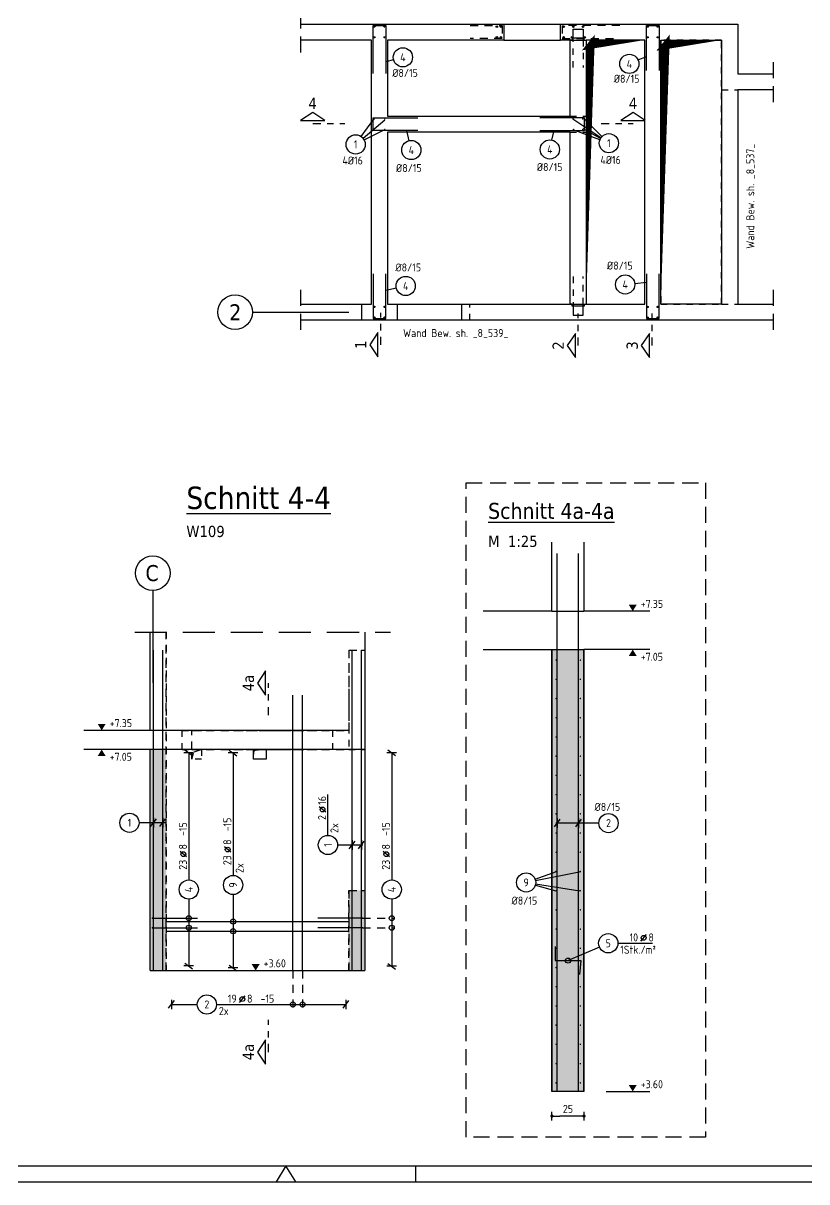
# Model space of a CAD drawing. Extents: x 0 to 52.5, y 0 to 36.3.
# Drawn here: x 16.92 to 29.15, y 0 to 18.09 of the extents above; entities that cross this region are included whole.
import ezdxf
from ezdxf.enums import TextEntityAlignment as Align

# ---------------------------------------------------------------- set-up
doc = ezdxf.new("R2010")
doc.units = 0
doc.header["$LTSCALE"] = 0.5
for name, pattern in [('AUSGEZOGEN', [1000.01, 1000, 0.01]), ('DASHDOTSMALL', [1.05, 0.5, -0.25, 0.05, -0.25]), ('DASHED', [0.75, 0.5, -0.25]), ('DASHEDX2', [1.5, 1, -0.5]), ('DOT', [0.175, 0.05, -0.125]), ('HIDDEN', [0.375, 0.25, -0.125]), ('HIDDEN2', [0.187, 0.125, -0.062]), ('PUNKT', [0.175, 0.05, -0.125]), ('STRICHLINIE', [0.75, 0.5, -0.25]), ('STRICHPUNKT2', [0.55, 0.25, -0.125, 0.05, -0.125]), ('VERDECKT', [0.375, 0.25, -0.125])]:
    doc.linetypes.add(name, pattern=pattern)
for name, color, linetype in [('1.OG', 7, 'Continuous'), ('ACHSEN', 7, 'Continuous'), ('AFU', 7, 'Continuous'), ('BETON', 7, 'Continuous'), ('DETAIL', 7, 'Continuous'), ('DRUEBER', 7, 'Continuous'), ('grau_dunkel', 7, 'Continuous'), ('grau_mittel', 7, 'Continuous'), ('HBT', 7, 'Continuous'), ('HILFE', 7, 'Continuous'), ('koten', 7, 'Continuous'), ('MASSE', 7, 'Continuous'), ('OBJEKT', 7, 'Continuous'), ('RAHMEN', 7, 'Continuous'), ('RND', 7, 'Continuous'), ('RND-1', 7, 'Continuous'), ('SCHATTEN', 15, 'Continuous'), ('SCHNITTE', 7, 'Continuous'), ('SFP_Achsen', 7, 'Continuous'), ('TEXT', 7, 'Continuous'), ('VERDECKT', 7, 'Continuous'), ('WBZ', 7, 'Continuous')]:
    doc.layers.add(name, color=color, linetype=linetype)
doc.styles.add('helv', font='tahoma.ttf')
doc.styles.add('txt', font='isocp.shx')
doc.linetypes.add('AFU_50K', pattern='A,0.15,["/",Standard,S=0.2,R=0,X=-0.01,Y=-0.1],0.07,["/",Standard,S=0.2,R=0,X=-0.01,Y=-0.1],0.15', length=0.37)
doc.linetypes.add('AFU_50L', pattern='A,0.75,["/",Standard,S=0.2,R=0,X=-0.01,Y=-0.1],0.07,["/",Standard,S=0.2,R=0,X=-0.01,Y=-0.1],0.75', length=1.57)
doc.dimstyles.new('DOT_I', dxfattribs={"dimscale": 0.5, "dimtxt": 0.25, "dimasz": 0.25, "dimexe": 0.1, "dimexo": 0.3, "dimgap": 0.1, "dimtad": 1, "dimdec": 3, "dimzin": 3, "dimtxsty": 'txt', "dimblk": 'DOT', "dimblk1": 'DOT', "dimblk2": 'DOT', "dimsah": 1, "dimcen": 0.1, "dimse1": 1, "dimse2": 1, "dimazin": 0, "dimtfac": 1, "dimtdec": 4, "dimtix": 1, "dimtmove": 2, "dimatfit": 3, "dimfxl": 0, "dimtvp": 1, "dimtolj": 1, "dimtzin": 0, "dimarcsym": 0})

# ---------------------------------------------------------------- blocks, each defined once
blk = doc.blocks.new('SCHN-2')
at = {"layer": 'SCHNITTE', "color": 6, "linetype": 'Continuous'}
blk.add_lwpolyline([(0.378, 0.088), (0, 0.34), (-0.378, 0.088)], close=True, dxfattribs=at)
at = {"layer": 'SCHNITTE', "color": 1, "linetype": 'DASHDOTSMALL', "style": 'helv'}
blk.add_attdef('SCHN-2', text='', height=0.35, dxfattribs=at).set_placement((0, 0.45), align=Align.CENTER)
blk = doc.blocks.new('lei_gre')
at = {"layer": 'RND', "color": 7, "linetype": 'Continuous'}
for p, q in [((-0.09, -0.12), (0.09, 0.12)), ((0, 0.15), (0, -0.15))]:
    blk.add_line(p, q, dxfattribs=at)
blk = doc.blocks.new('RND_LEI')
at = {"layer": 'RND', "color": 7, "linetype": 'Continuous'}
blk.add_line((1.022, 0.066), (1.19, 0.27), dxfattribs=at)
for centre, radius in [((0, 0), 0.3), ((1.106, 0.168), 0.075)]:
    blk.add_circle(centre, radius, dxfattribs=at)
at = {"layer": 'RND', "color": 7, "linetype": 'Continuous', "style": 'txt'}
blk.add_attdef('POSL', text='', height=0.25, dxfattribs=at).set_placement((0, 0), align=Align.MIDDLE)
blk.add_attdef('ANZ', text='', height=0.25, dxfattribs=at).set_placement((0.931, 0.057), align=Align.RIGHT)
for tag, p in [('DUM', (1.253, 0.057)), ('ABSTD', (1.674, 0.057)), ('POSTXT', (0.374, -0.327))]:
    blk.add_attdef(tag, p, '', height=0.25, dxfattribs=at)
blk = doc.blocks.new('RND_HIN')
at = {"layer": 'RND', "color": 7, "linetype": 'Continuous'}
blk.add_circle((0, 0), 0.3, dxfattribs=at)
at = {"layer": 'RND', "color": 7, "linetype": 'Continuous', "style": 'txt'}
blk.add_attdef('POSI', text='', height=0.25, dxfattribs=at).set_placement((0, 0), align=Align.MIDDLE)
blk = doc.blocks.new('okrd_o')
at = {"layer": 'koten', "color": 7, "linetype": 'Continuous'}
blk.add_solid([(-0.125, 0.202), (0.125, 0.202), (0, 0)], dxfattribs=at)
at = {"layer": 'koten', "style": 'txt'}
blk.add_attdef('OKRD', (0.25, 0.1), '', height=0.25, dxfattribs=at)
blk = doc.blocks.new('DOT')
at = {"layer": 'MASSE', "color": 7, "linetype": 'Continuous'}
for p, q in [((0, 0), (-1, 0)), ((0, 0.54), (0, -0.54))]:
    blk.add_line(p, q, dxfattribs=at)
at = {"layer": 'MASSE', "color": 7, "linetype": 'Continuous', "const_width": 0.2}
blk.add_lwpolyline([(-0.1, 0, 1), (0.1, 0, 1)], format="xyb", close=True, dxfattribs=at)
blk = doc.blocks.new('*D16')
at = {"layer": 'Defpoints', "color": 0, "linetype": 'AUSGEZOGEN', "transparency": 16777216}
for p in [(25.176, 1.026), (25.176, 1.026), (25.676, 1.026)]:
    blk.add_point(p, dxfattribs=at)
at = {"layer": 'MASSE', "color": 0, "linetype": 'AUSGEZOGEN', "lineweight": -2, "transparency": 16777216}
blk.add_line((25.551, 1.026), (25.301, 1.026), dxfattribs=at)
at = {"layer": 'MASSE', "color": 0, "linetype": 'AUSGEZOGEN', "lineweight": -2, "transparency": 16777216, "xscale": 0.125, "yscale": 0.125, "zscale": 0.125, "rotation": 180}
blk.add_blockref('DOT', (25.176, 1.026), dxfattribs=at)
at = {"layer": 'MASSE', "color": 0, "linetype": 'AUSGEZOGEN', "lineweight": -2, "transparency": 16777216, "xscale": 0.125, "yscale": 0.125, "zscale": 0.125}
blk.add_blockref('DOT', (25.676, 1.026), dxfattribs=at)
at = {"layer": 'MASSE', "color": 0, "linetype": 'AUSGEZOGEN', "transparency": 16777216, "insert": (25.426, 1.138), "char_height": 0.125, "attachment_point": 5, "style": 'txt'}
blk.add_mtext('\\A1;25', dxfattribs=at)
blk = doc.blocks.new('okrd_u')
at = {"layer": 'koten', "color": 7, "linetype": 'Continuous'}
blk.add_solid([(-0.125, -0.202), (0.125, -0.202), (0, 0)], dxfattribs=at)
at = {"layer": 'koten', "style": 'txt'}
blk.add_attdef('OKRD', (0.25, -0.35), '', height=0.25, dxfattribs=at)
blk = doc.blocks.new('DINA1')
at = {"layer": 'RAHMEN', "color": 5}
blk.add_line((2, 0.5), (83.6, 0.5), dxfattribs=at)
at = {"layer": 'RAHMEN', "color": 7, "linetype": 'Continuous'}
for p, q in [((42.05, 0.5), (41.74, 0)), ((42.36, 0), (42.05, 0.5))]:
    blk.add_line(p, q, dxfattribs=at)
at = {"layer": 'RAHMEN', "color": 7}
blk.add_line((46.1, 0), (46.1, 0.5), dxfattribs=at)
at = {"layer": 'RAHMEN'}
blk.add_line((0, 0), (84.1, 0), dxfattribs=at)

msp = doc.modelspace()

# ---------------------------------------------------------------- hatches: boundary and pattern name
at = {"layer": 'grau_mittel'}
msp.add_hatch(color=61, dxfattribs=at).paths.add_polyline_path([(25.676, 8.311), (25.176, 8.311), (25.176, 1.411), (25.676, 1.411)])
h = msp.add_hatch(color=61, dxfattribs=at)
h.paths.add_polyline_path([(22.256, 4.549), (22.006, 4.549), (22.006, 3.299), (22.256, 3.299)])
h.paths.add_polyline_path([(18.906, 3.299), (19.156, 3.299), (19.156, 6.749), (18.906, 6.749)])

# ---------------------------------------------------------------- linework, layer by layer
at = {"layer": '1.OG', "linetype": 'DOT', "lineweight": -2}
for p, q in [((21.253, 18.078), (24.425, 18.078)), ((24.425, 18.078), (24.425, 17.828)), ((25.31, 17.828), (25.31, 18.078)), ((25.31, 18.078), (28.075, 18.078)), ((28.075, 18.078), (28.075, 17.298)), ((22.36, 17.828), (21.253, 17.828)), ((22.36, 13.703), (22.36, 17.828)), ((24.425, 17.828), (22.61, 17.828)), ((22.61, 17.828), (22.61, 16.638)), ((25.46, 17.828), (25.31, 17.828)), ((25.46, 16.638), (25.46, 17.828)), ((28.075, 17.298), (28.629, 17.298)), ((28.629, 17.048), (28.075, 17.048)), ((28.075, 17.048), (28.075, 13.703)), ((22.61, 16.638), (25.46, 16.638)), ((25.46, 16.388), (22.61, 16.388)), ((22.61, 16.388), (22.61, 13.703)), ((25.46, 13.703), (25.46, 16.388)), ((22.21, 13.453), (22.21, 13.703)), ((22.21, 13.703), (22.36, 13.703)), ((22.61, 13.703), (22.76, 13.703)), ((22.76, 13.703), (22.76, 13.453)), ((23.895, 13.453), (23.895, 13.703)), ((23.895, 13.703), (25.46, 13.703)), ((28.075, 13.703), (28.629, 13.703)), ((22.76, 13.453), (22.21, 13.453)), ((28.629, 13.453), (23.895, 13.453))]:
    msp.add_line(p, q, dxfattribs=at)
for points in [[(25.71, 13.703), (26.625, 13.703), (26.625, 17.828), (25.71, 17.828), (25.71, 13.703)], [(27.825, 13.703), (27.825, 17.828), (26.875, 17.828), (26.875, 13.703), (27.825, 13.703)]]:
    msp.add_lwpolyline(points, dxfattribs=at)
at = {"layer": 'ACHSEN', "color": 140, "linetype": 'AUSGEZOGEN'}
for p, q in [((20.501, 13.578), (22.004, 13.578)), ((18.946, 9.233), (18.946, 7.79))]:
    msp.add_line(p, q, dxfattribs=at)
at = {"layer": 'AFU', "color": 8, "linetype": 'AFU_50K'}
for p, q in [((25.46, 17.828), (25.71, 17.828)), ((25.46, 13.703), (25.71, 13.703)), ((25.176, 8.911), (25.676, 8.911)), ((25.176, 8.311), (25.676, 8.311)), ((25.676, 1.411), (25.176, 1.411))]:
    msp.add_line(p, q, dxfattribs=at)
at = {"layer": 'AFU', "color": 8, "linetype": 'AFU_50L'}
for p, q in [((22.006, 7.049), (18.906, 7.049)), ((22.256, 6.749), (18.906, 6.749)), ((18.906, 3.299), (22.256, 3.299))]:
    msp.add_line(p, q, dxfattribs=at)
at = {"layer": 'BETON', "color": 6, "linetype": 'AUSGEZOGEN', "lineweight": -2}
for p, q in [((21.253, 18.078), (24.425, 18.078)), ((24.425, 18.078), (24.425, 17.828)), ((25.31, 17.828), (25.31, 18.078)), ((25.31, 18.078), (28.075, 18.078)), ((28.075, 18.078), (28.075, 17.298)), ((22.36, 17.828), (21.253, 17.828)), ((22.36, 13.703), (22.36, 17.828)), ((24.425, 17.828), (22.61, 17.828)), ((22.61, 17.828), (22.61, 16.638)), ((25.46, 17.828), (25.31, 17.828)), ((25.46, 16.638), (25.46, 17.828)), ((28.075, 17.298), (28.629, 17.298)), ((28.629, 17.048), (28.075, 17.048)), ((28.075, 17.048), (28.075, 13.703)), ((22.61, 16.638), (25.46, 16.638)), ((25.46, 16.388), (22.61, 16.388)), ((22.61, 16.388), (22.61, 13.703)), ((25.46, 13.703), (25.46, 16.388)), ((22.21, 13.453), (22.21, 13.703)), ((22.21, 13.703), (22.36, 13.703)), ((22.61, 13.703), (22.76, 13.703)), ((22.76, 13.703), (22.76, 13.453)), ((23.77, 13.453), (23.77, 13.703)), ((23.77, 13.703), (25.46, 13.703)), ((28.075, 13.703), (28.629, 13.703)), ((22.76, 13.453), (22.21, 13.453)), ((28.629, 13.453), (23.77, 13.453)), ((18.906, 7.049), (18.906, 8.582)), ((22.256, 8.582), (22.256, 3.299)), ((18.906, 3.299), (18.906, 6.749))]:
    msp.add_line(p, q, dxfattribs=at)
at = {"layer": 'BETON', "color": 6, "linetype": 'AUSGEZOGEN'}
for p, q in [((25.176, 8.911), (25.176, 9.986)), ((25.676, 9.986), (25.676, 8.911)), ((24.102, 8.311), (25.176, 8.311)), ((26.702, 8.311), (25.676, 8.311)), ((18.906, 7.049), (17.868, 7.049)), ((18.906, 6.749), (17.868, 6.749))]:
    msp.add_line(p, q, dxfattribs=at)
at = {"layer": 'BETON', "color": 6, "linetype": 'AUSGEZOGEN', "lineweight": 25}
for p, q in [((25.176, 8.911), (24.102, 8.911)), ((26.702, 8.911), (25.676, 8.911))]:
    msp.add_line(p, q, dxfattribs=at)
at = {"layer": 'BETON', "color": 6, "linetype": 'AUSGEZOGEN', "lineweight": 35}
for p, q in [((25.176, 8.311), (25.176, 1.411)), ((25.676, 8.311), (25.676, 1.411))]:
    msp.add_line(p, q, dxfattribs=at)
at = {"layer": 'BETON', "color": 6, "linetype": 'AUSGEZOGEN', "lineweight": -2}
for points in [[(26.625, 17.828), (25.71, 17.828), (25.71, 13.703), (26.625, 13.703)], [(26.875, 17.828), (27.825, 17.828), (27.825, 13.703), (26.875, 13.703)]]:
    msp.add_lwpolyline(points, close=True, dxfattribs=at)
at = {"layer": 'BETON', "color": 6, "linetype": 'AUSGEZOGEN'}
msp.add_lwpolyline([(20.516, 6.749), (20.716, 6.749), (20.716, 6.599), (20.516, 6.599)], close=True, dxfattribs=at)
at = {"layer": 'DETAIL', "color": 102, "linetype": 'STRICHLINIE'}
msp.add_lwpolyline([(23.836, 0.697), (23.836, 10.912), (27.575, 10.912), (27.575, 0.697)], close=True, dxfattribs=at)
at = {"layer": 'DRUEBER', "color": 7, "linetype": 'HIDDEN2'}
for p, q in [((25.46, 17.828), (25.71, 17.828)), ((25.46, 17.828), (25.71, 17.828)), ((27.825, 17.048), (28.075, 17.048)), ((25.46, 16.638), (25.71, 16.638)), ((25.46, 16.388), (25.71, 16.388)), ((25.46, 13.703), (25.71, 13.703)), ((25.46, 13.703), (25.71, 13.703)), ((25.46, 13.703), (25.71, 13.703)), ((25.46, 13.703), (25.71, 13.703)), ((27.825, 13.703), (28.075, 13.703))]:
    msp.add_line(p, q, dxfattribs=at)
at = {"layer": 'DRUEBER', "color": 7, "linetype": 'PUNKT'}
for p, q in [((19.156, 8.582), (19.156, 3.299)), ((22.006, 8.299), (22.006, 6.749))]:
    msp.add_line(p, q, dxfattribs=at)
at = {"layer": 'DRUEBER', "color": 7, "linetype": 'DOT'}
for p, q in [((22.006, 8.299), (22.256, 8.299)), ((19.406, 7.049), (21.756, 7.049)), ((19.406, 6.749), (19.406, 7.049)), ((21.756, 6.749), (21.756, 7.049)), ((19.406, 6.749), (21.756, 6.749)), ((22.006, 6.749), (22.256, 6.749)), ((22.006, 3.299), (22.006, 4.549)), ((22.006, 4.549), (22.256, 4.549))]:
    msp.add_line(p, q, dxfattribs=at)
at = {"layer": 'grau_dunkel', "color": 21}
for points in [[(25.71, 13.703, 0, 0.134, 0), (25.776, 17.827, 0, 0, 0), (25.716, 17.754, 0.149, 0, 0), (26.625, 17.828, 0, 0, 0)], [(26.875, 13.703, 0, 0.139, 0), (26.944, 17.827, 0, 0, 0), (26.881, 17.751, 0.155, 0, 0), (27.825, 17.828, 0, 0, 0)]]:
    msp.add_lwpolyline(points, format="xyseb", dxfattribs=at)
at = {"layer": 'HBT', "color": 102, "linetype": 'AUSGEZOGEN'}
for p, q in [((25.492, 17.828), (25.46, 17.828)), ((25.678, 17.828), (25.71, 17.828)), ((25.492, 13.703), (25.46, 13.703)), ((25.678, 13.703), (25.71, 13.703))]:
    msp.add_line(p, q, dxfattribs=at)
at = {"layer": 'HBT', "color": 1, "linetype": 'AUSGEZOGEN'}
for points in [[(25.508, 17.858), (25.508, 17.998), (25.662, 17.998), (25.662, 17.858)], [(25.508, 17.858), (25.508, 17.998), (25.662, 17.998), (25.662, 17.858)], [(25.508, 13.673), (25.508, 13.533), (25.662, 13.533), (25.662, 13.673)]]:
    msp.add_lwpolyline(points, dxfattribs=at)
at = {"layer": 'HBT', "color": 102, "linetype": 'AUSGEZOGEN'}
for points in [[(25.678, 17.828), (25.678, 17.858), (25.492, 17.858), (25.492, 17.828)], [(25.678, 13.703), (25.678, 13.673), (25.492, 13.673), (25.492, 13.703)]]:
    msp.add_lwpolyline(points, dxfattribs=at)
at = {"layer": 'HBT', "color": 1, "linetype": 'HIDDEN2'}
for points in [[(25.508, 17.398), (25.508, 17.828), (25.508, 17.858)], [(25.662, 17.858), (25.662, 17.828), (25.662, 17.398)], [(25.508, 14.133), (25.508, 13.703), (25.508, 13.673)], [(25.662, 13.673), (25.662, 13.703), (25.662, 14.133)], [(25.508, 13.673), (25.508, 13.533), (25.662, 13.533), (25.662, 13.673)]]:
    msp.add_lwpolyline(points, dxfattribs=at)
at = {"layer": 'HILFE', "color": 102, "linetype": 'DASHED'}
for p, q in [((21.253, 18.259), (21.253, 17.584)), ((28.629, 17.481), (28.629, 16.805)), ((21.253, 13.926), (21.253, 13.251)), ((28.629, 13.926), (28.629, 13.251))]:
    msp.add_line(p, q, dxfattribs=at)
at = {"layer": 'HILFE', "color": 102, "linetype": 'DASHEDX2'}
msp.add_line((18.665, 8.582), (22.656, 8.582), dxfattribs=at)
at = {"layer": 'HILFE', "color": 102, "linetype": 'AUSGEZOGEN'}
msp.add_line((26.025, 1.411), (26.702, 1.411), dxfattribs=at)
at = {"layer": 'OBJEKT', "color": 7, "linetype": 'AUSGEZOGEN'}
for p, q in [((24.425, 18.078), (25.31, 18.078)), ((24.425, 17.828), (25.31, 17.828)), ((21.253, 13.703), (22.21, 13.703)), ((22.76, 13.703), (23.77, 13.703)), ((22.21, 13.453), (21.253, 13.453)), ((23.77, 13.453), (22.76, 13.453))]:
    msp.add_line(p, q, dxfattribs=at)
at = {"layer": 'RND', "color": 102, "linetype": 'AUSGEZOGEN'}
for p, q in [((26.521, 17.516), (26.65, 17.573)), ((22.705, 17.519), (22.585, 17.488)), ((22.201, 16.32), (22.399, 16.594)), ((22.228, 16.296), (22.567, 16.584)), ((25.94, 16.301), (25.503, 16.593)), ((25.957, 16.322), (25.672, 16.6)), ((22.229, 16.294), (22.399, 16.435)), ((22.247, 16.267), (22.569, 16.431)), ((22.947, 16.256), (22.911, 16.413)), ((25.177, 16.265), (25.211, 16.413)), ((25.925, 16.27), (25.509, 16.427)), ((25.934, 16.29), (25.665, 16.441)), ((22.748, 13.953), (22.585, 13.915)), ((26.468, 14.027), (26.65, 14.047)), ((19.139, 5.606), (18.732, 5.606)), ((25.909, 5.601), (25.235, 5.601)), ((21.83, 5.26), (22.226, 5.26)), ((24.914, 4.725), (25.248, 4.846)), ((24.92, 4.704), (25.625, 4.846)), ((24.918, 4.634), (25.236, 4.546)), ((24.922, 4.652), (25.613, 4.546)), ((25.917, 3.666), (25.427, 3.454))]:
    msp.add_line(p, q, dxfattribs=at)
at = {"layer": 'RND', "color": 7, "linetype": 'AUSGEZOGEN'}
for p, q in [((19.508, 6.7), (19.508, 4.713)), ((20.2, 6.697), (20.2, 4.785)), ((22.676, 6.7), (22.676, 4.713)), ((21.68, 5.41), (21.68, 6.05)), ((19.508, 4.413), (19.508, 3.37)), ((20.2, 4.485), (20.2, 3.339)), ((22.676, 4.413), (22.676, 3.366)), ((26.205, 3.725), (26.745, 3.725)), ((19.239, 2.769), (19.641, 2.769)), ((19.941, 2.769), (21.961, 2.769))]:
    msp.add_line(p, q, dxfattribs=at)
at = {"layer": 'RND', "color": 102, "linetype": 'VERDECKT'}
for p, q in [((22.221, 4.117), (22.726, 4.117)), ((22.221, 3.967), (22.726, 3.967)), ((21.134, 3.299), (21.134, 2.719)), ((21.284, 3.299), (21.284, 2.719))]:
    msp.add_line(p, q, dxfattribs=at)
at = {"layer": 'RND', "color": 1, "linetype": 'AUSGEZOGEN'}
for points in [[(22.385, 17.303), (22.385, 18.053), (22.585, 18.053), (22.585, 17.303)], [(26.65, 17.353), (26.65, 18.053), (26.85, 18.053), (26.85, 17.353)], [(23.085, 16.413), (22.385, 16.413), (22.385, 16.613), (23.085, 16.613)], [(24.985, 16.413), (25.685, 16.413), (25.685, 16.613), (24.985, 16.613)], [(22.385, 14.178), (22.385, 13.478), (22.585, 13.478), (22.585, 14.178)], [(26.65, 14.178), (26.65, 13.478), (26.85, 13.478), (26.85, 14.178)], [(25.259, 1.411), (25.259, 9.811)], [(25.593, 1.411), (25.593, 9.811)], [(18.958, 3.299), (18.958, 8.299)], [(19.102, 3.299), (19.102, 8.299)], [(22.058, 3.299), (22.058, 8.299)], [(22.202, 3.299), (22.202, 8.299)], [(21.134, 3.299), (21.134, 7.599)], [(21.284, 3.299), (21.284, 7.599)], [(18.942, 4.117), (19.642, 4.117)], [(19.156, 4.063), (22.006, 4.063)], [(22.221, 4.117), (21.521, 4.117)], [(18.942, 3.967), (19.642, 3.967)], [(19.156, 3.913), (22.006, 3.913)], [(22.221, 3.967), (21.521, 3.967)]]:
    msp.add_lwpolyline(points, dxfattribs=at)
at = {"layer": 'RND', "color": 7, "linetype": 'HIDDEN'}
for points in [[(23.9, 18.053), (24.4, 18.053), (24.4, 17.853), (23.9, 17.853)], [(26.235, 18.053), (25.335, 18.053), (25.335, 17.853), (26.235, 17.853)]]:
    msp.add_lwpolyline(points, dxfattribs=at)
at = {"layer": 'RND', "color": 7, "linetype": 'AUSGEZOGEN'}
for points, const_width in [([(22.396, 16.591, 1), (22.406, 16.591, 1)], 0.01), ([(22.563, 16.591, 1), (22.573, 16.591, 1)], 0.01), ([(25.499, 16.597, 1), (25.512, 16.597, 1)], 0.0125), ([(25.65, 16.597, 1), (25.663, 16.597, 1)], 0.0125), ([(22.396, 16.433, 1), (22.406, 16.433, 1)], 0.01), ([(22.563, 16.433, 1), (22.573, 16.433, 1)], 0.01), ([(25.504, 16.43, 1), (25.517, 16.43, 1)], 0.0125), ([(25.65, 16.43, 1), (25.663, 16.43, 1)], 0.0125), ([(25.236, 8.146, 1), (25.248, 8.146, 1)], 0.012), ([(25.613, 8.146, 1), (25.625, 8.146, 1)], 0.012), ([(25.236, 7.846, 1), (25.248, 7.846, 1)], 0.012), ([(25.613, 7.846, 1), (25.625, 7.846, 1)], 0.012), ([(25.236, 7.546, 1), (25.248, 7.546, 1)], 0.012), ([(25.613, 7.546, 1), (25.625, 7.546, 1)], 0.012), ([(25.236, 7.246, 1), (25.248, 7.246, 1)], 0.012), ([(25.613, 7.246, 1), (25.625, 7.246, 1)], 0.012), ([(25.236, 6.946, 1), (25.248, 6.946, 1)], 0.012), ([(25.613, 6.946, 1), (25.625, 6.946, 1)], 0.012), ([(25.236, 6.646, 1), (25.248, 6.646, 1)], 0.012), ([(25.613, 6.646, 1), (25.625, 6.646, 1)], 0.012), ([(25.236, 6.346, 1), (25.248, 6.346, 1)], 0.012), ([(25.613, 6.346, 1), (25.625, 6.346, 1)], 0.012), ([(25.236, 6.046, 1), (25.248, 6.046, 1)], 0.012), ([(25.613, 6.046, 1), (25.625, 6.046, 1)], 0.012), ([(25.236, 5.746, 1), (25.248, 5.746, 1)], 0.012), ([(25.613, 5.746, 1), (25.625, 5.746, 1)], 0.012), ([(25.236, 5.446, 1), (25.248, 5.446, 1)], 0.012), ([(25.613, 5.446, 1), (25.625, 5.446, 1)], 0.012), ([(25.236, 5.146, 1), (25.248, 5.146, 1)], 0.012), ([(25.613, 5.146, 1), (25.625, 5.146, 1)], 0.012), ([(25.236, 4.846, 1), (25.248, 4.846, 1)], 0.012), ([(25.613, 4.846, 1), (25.625, 4.846, 1)], 0.012), ([(25.236, 4.546, 1), (25.248, 4.546, 1)], 0.012), ([(25.613, 4.546, 1), (25.625, 4.546, 1)], 0.012), ([(25.236, 4.246, 1), (25.248, 4.246, 1)], 0.012), ([(25.613, 4.246, 1), (25.625, 4.246, 1)], 0.012), ([(18.935, 4.117, 1), (18.948, 4.117, 1)], 0.0125), ([(22.227, 4.117, -1), (22.214, 4.117, -1)], 0.0125), ([(18.935, 3.967, 1), (18.948, 3.967, 1)], 0.0125), ([(22.227, 3.967, -1), (22.214, 3.967, -1)], 0.0125), ([(25.236, 3.946, 1), (25.248, 3.946, 1)], 0.012), ([(25.613, 3.946, 1), (25.625, 3.946, 1)], 0.012), ([(25.236, 3.646, 1), (25.248, 3.646, 1)], 0.012), ([(25.613, 3.646, 1), (25.625, 3.646, 1)], 0.012), ([(25.236, 3.346, 1), (25.248, 3.346, 1)], 0.012), ([(25.613, 3.346, 1), (25.625, 3.346, 1)], 0.012), ([(25.236, 3.046, 1), (25.248, 3.046, 1)], 0.012), ([(25.613, 3.046, 1), (25.625, 3.046, 1)], 0.012), ([(25.236, 2.746, 1), (25.248, 2.746, 1)], 0.012), ([(25.613, 2.746, 1), (25.625, 2.746, 1)], 0.012), ([(25.236, 2.446, 1), (25.248, 2.446, 1)], 0.012), ([(25.613, 2.446, 1), (25.625, 2.446, 1)], 0.012), ([(25.236, 2.146, 1), (25.248, 2.146, 1)], 0.012), ([(25.613, 2.146, 1), (25.625, 2.146, 1)], 0.012), ([(25.236, 1.846, 1), (25.248, 1.846, 1)], 0.012), ([(25.613, 1.846, 1), (25.625, 1.846, 1)], 0.012), ([(25.236, 1.546, 1), (25.248, 1.546, 1)], 0.012), ([(25.613, 1.546, 1), (25.625, 1.546, 1)], 0.012)]:
    msp.add_lwpolyline(points, format="xyb", close=True, dxfattribs=dict(at, const_width=const_width))
for centre, radius in [((22.405, 18.037), 0.01), ((22.563, 18.037), 0.01), ((24.316, 18.036), 0.0125), ((24.382, 18.036), 0.0125), ((25.359, 18.036), 0.0125), ((25.51, 18.036), 0.0125), ((25.662, 18.036), 0.0125), ((26.67, 18.037), 0.01), ((26.826, 18.037), 0.01), ((22.405, 17.87), 0.01), ((22.563, 17.87), 0.01), ((24.316, 17.869), 0.0125), ((24.382, 17.869), 0.0125), ((25.359, 17.869), 0.0125), ((25.491, 17.869), 0.0125), ((25.685, 17.869), 0.0125), ((26.67, 17.87), 0.01), ((26.826, 17.87), 0.01), ((22.405, 13.661), 0.01), ((22.563, 13.661), 0.01), ((26.67, 13.661), 0.01), ((26.826, 13.661), 0.01), ((22.405, 13.494), 0.01), ((22.563, 13.494), 0.01), ((26.67, 13.494), 0.01), ((26.826, 13.494), 0.01), ((19.508, 4.117), 0.04), ((19.508, 3.967), 0.04), ((20.2, 4.063), 0.04), ((22.676, 4.117), 0.04), ((22.676, 3.967), 0.04), ((20.2, 3.913), 0.04), ((25.427, 3.454), 0.04), ((21.134, 2.769), 0.04), ((21.284, 2.769), 0.04)]:
    msp.add_circle(centre, radius, dxfattribs=at)
at = {"layer": 'RND-1', "color": 1, "linetype": 'AUSGEZOGEN'}
msp.add_lwpolyline([(25.227, 3.674), (25.227, 3.454), (25.627, 3.454), (25.607, 3.235)], dxfattribs=at)
at = {"layer": 'SCHATTEN', "color": 1, "linetype": 'AUSGEZOGEN'}
msp.add_lwpolyline([(20.516, 6.599, 0, 0.0245, 0), (20.528, 6.748, 0, 0, 0), (20.517, 6.737, 0.0236, 0, 0), (20.716, 6.749, 0, 0, 0)], format="xyseb", dxfattribs=at)
at = {"layer": 'SCHNITTE', "color": 6, "linetype": 'STRICHPUNKT2'}
for p, q in [((21.442, 16.527), (21.942, 16.527)), ((25.942, 16.527), (26.442, 16.527)), ((22.505, 13.07), (22.505, 13.57)), ((25.586, 13.058), (25.586, 13.558)), ((26.741, 13.058), (26.741, 13.558)), ((20.75, 7.288), (20.75, 7.788)), ((20.75, 2.027), (20.75, 2.527))]:
    msp.add_line(p, q, dxfattribs=at)
at = {"layer": 'SFP_Achsen', "color": 7, "linetype": 'AUSGEZOGEN'}
for centre in [(20.231, 13.578), (18.946, 9.504)]:
    msp.add_circle(centre, 0.27, dxfattribs=at)
at = {"layer": 'VERDECKT', "color": 7, "linetype": 'HIDDEN'}
for p, q in [((19.156, 3.299), (19.156, 8.582)), ((22.006, 8.299), (22.006, 7.049)), ((19.556, 7.049), (22.006, 7.049)), ((19.556, 6.749), (19.556, 7.049)), ((19.556, 6.749), (22.006, 6.749)), ((22.006, 4.549), (22.006, 3.299))]:
    msp.add_line(p, q, dxfattribs=at)
at = {"layer": 'VERDECKT', "color": 7, "linetype": 'VERDECKT'}
for p, q in [((22.006, 8.299), (22.256, 8.299)), ((22.006, 4.549), (22.256, 4.549))]:
    msp.add_line(p, q, dxfattribs=at)
at = {"layer": 'WBZ', "color": 102, "linetype": 'HIDDEN2'}
for p, q in [((19.556, 6.599), (19.59, 6.715)), ((19.59, 6.715), (19.706, 6.749))]:
    msp.add_line(p, q, dxfattribs=at)
msp.add_lwpolyline([(19.556, 6.749), (19.706, 6.749), (19.706, 6.599), (19.556, 6.599)], close=True, dxfattribs=at)

# ---------------------------------------------------------------- block references
at = {"layer": 'koten', "color": 7, "linetype": 'DASHED', "xscale": 0.5, "yscale": 0.5, "zscale": 0.5}
msp.add_blockref('okrd_o', (26.437, 8.911), dxfattribs=at).add_auto_attribs({'OKRD': '+7.35'})
at = {"layer": 'koten', "color": 7, "linetype": 'AUSGEZOGEN', "xscale": 0.5, "yscale": 0.5, "zscale": 0.5}
msp.add_blockref('okrd_u', (26.437, 8.311), dxfattribs=at).add_auto_attribs({'OKRD': '+7.05'})
at = {"layer": 'koten', "color": 6, "linetype": 'AUSGEZOGEN', "xscale": 0.5, "yscale": 0.5, "zscale": 0.5}
for name, p, values in [('okrd_o', (18.149, 7.049), {'OKRD': '+7.35'}), ('okrd_u', (18.149, 6.749), {'OKRD': '+7.05'}), ('okrd_o', (20.552, 3.299), {'OKRD': '+3.60'})]:
    msp.add_blockref(name, p, dxfattribs=at).add_auto_attribs(values)
at = {"layer": 'koten', "color": 7, "linetype": 'AUSGEZOGEN'}
ref = msp.add_blockref('okrd_o', (26.437, 1.411), dxfattribs=dict(at, xscale=0.5, yscale=0.5, zscale=0.5))
ref.add_attrib('OKRD', '+3.60', (26.562, 1.461), dxfattribs={"layer": '0', "color": 0, "linetype": 'ByBlock', "height": 0.125, "style": 'txt'})
at = {"layer": 'RAHMEN', "color": 7, "linetype": 'AUSGEZOGEN', "xscale": 0.5, "yscale": 0.5, "zscale": 0.5}
msp.add_blockref('DINA1', (0, 0), dxfattribs=at)
at = {"layer": 'RND', "color": 7, "linetype": 'AUSGEZOGEN', "xscale": 0.5, "yscale": 0.5, "zscale": 0.5}
for name, p, values in [('RND_HIN', (22.85, 17.558), {'POSI': '4'}), ('RND_HIN', (26.384, 17.455), {'POSI': '4'}), ('RND_HIN', (22.113, 16.198), {'POSI': '1'}), ('RND_HIN', (26.065, 16.217), {'POSI': '1'}), ('RND_HIN', (22.981, 16.11), {'POSI': '4'}), ('RND_HIN', (25.143, 16.119), {'POSI': '4'}), ('RND_HIN', (22.894, 13.988), {'POSI': '4'}), ('RND_HIN', (26.319, 14.011), {'POSI': '4'}), ('RND_HIN', (18.582, 5.606), {'POSI': '1'}), ('RND_HIN', (26.059, 5.601), {'POSI': '2'}), ('RND_HIN', (24.773, 4.674), {'POSI': '9'}), ('RND_LEI', (26.055, 3.725), {'POSL': '5', 'DUM': '8', 'ANZ': '10', 'POSTXT': '1Stk./m²'}), ('RND_LEI', (19.791, 2.769), {'POSL': '2', 'DUM': '8', 'ANZ': '19', 'ABSTD': '-15', 'POSTXT': '2x'})]:
    msp.add_blockref(name, p, dxfattribs=at).add_auto_attribs(values)
at = {"layer": 'RND', "color": 7, "linetype": 'AUSGEZOGEN', "xscale": 0.5, "yscale": 0.5, "zscale": 0.5, "rotation": 270}
for p in [(19.508, 6.7), (20.2, 6.697), (22.676, 6.7), (19.508, 3.37), (20.2, 3.339), (22.676, 3.366)]:
    msp.add_blockref('lei_gre', p, dxfattribs=at)
at = {"layer": 'RND', "color": 7, "linetype": 'AUSGEZOGEN', "xscale": 0.5, "yscale": 0.5, "zscale": 0.5, "rotation": 90}
for p, values in [((21.68, 5.26), {'POSL': '1', 'DUM': '16', 'ANZ': '2', 'POSTXT': '2x'}), ((20.2, 4.635), {'POSL': '9', 'DUM': '8', 'ANZ': '23', 'ABSTD': '-15', 'POSTXT': '2x'}), ((19.508, 4.563), {'POSL': '4', 'DUM': '8', 'ANZ': '23', 'ABSTD': '-15'}), ((22.676, 4.563), {'POSL': '4', 'DUM': '8', 'ANZ': '23', 'ABSTD': '-15'})]:
    msp.add_blockref('RND_LEI', p, dxfattribs=at).add_auto_attribs(values)
at = {"layer": 'RND', "color": 7, "linetype": 'AUSGEZOGEN', "xscale": 0.5, "yscale": 0.5, "zscale": 0.5}
for p in [(18.958, 5.606), (19.102, 5.606), (25.259, 5.601), (25.593, 5.601), (19.239, 2.769), (21.961, 2.769)]:
    msp.add_blockref('lei_gre', p, dxfattribs=at)
at = {"layer": 'RND', "color": 102, "linetype": 'AUSGEZOGEN', "xscale": 0.5, "yscale": 0.5, "zscale": 0.5}
for p in [(22.058, 5.26), (22.202, 5.26)]:
    msp.add_blockref('lei_gre', p, dxfattribs=at)
at = {"layer": 'SCHNITTE', "color": 6, "linetype": 'STRICHPUNKT2', "xscale": 0.5, "yscale": 0.5, "zscale": 0.5}
for p in [(21.442, 16.527), (26.442, 16.527)]:
    msp.add_blockref('SCHN-2', p, dxfattribs=at).add_auto_attribs({'SCHN-2': '4'})
at = {"layer": 'SCHNITTE', "color": 6, "linetype": 'STRICHPUNKT2', "xscale": 0.5, "yscale": 0.5, "zscale": 0.5, "rotation": 90}
for p, values in [((22.505, 13.07), {'SCHN-2': '1'}), ((25.586, 13.058), {'SCHN-2': '2'}), ((26.741, 13.058), {'SCHN-2': '3'}), ((20.75, 7.788), {'SCHN-2': '4a'}), ((20.75, 2.027), {'SCHN-2': '4a'})]:
    msp.add_blockref('SCHN-2', p, dxfattribs=at).add_auto_attribs(values)

# ---------------------------------------------------------------- texts
at = {"layer": 'SFP_Achsen', "color": 6, "linetype": 'AUSGEZOGEN', "style": 'helv'}
for s, p in [('2', (20.14, 13.452)), ('C', (18.832, 9.38))]:
    msp.add_text(s, height=0.25, dxfattribs=at).set_placement(p)
at = {"layer": 'TEXT', "color": 7, "linetype": 'AUSGEZOGEN', "style": 'txt'}
for s, p in [('%%C8/15', (22.683, 17.251)), ('%%C8/15', (26.141, 17.161)), ('4%%C16', (21.906, 15.884)), ('4%%C16', (25.932, 15.893)), ('%%C8/15', (22.743, 15.766)), ('%%C8/15', (24.94, 15.782)), ('%%C8/15', (22.733, 14.214)), ('%%C8/15', (26.036, 14.243)), ('Wand Bew. sh. _8_539_', (22.853, 13.19)), ('%%C8/15', (25.841, 5.791)), ('%%C8/15', (24.546, 4.328))]:
    msp.add_text(s, height=0.125, dxfattribs=at).set_placement(p)
msp.add_text('Wand Bew. sh. _8_537_', height=0.125, rotation=90, dxfattribs=at).set_placement((28.334, 14.569))
at = {"layer": 'TEXT', "color": 5, "linetype": 'AUSGEZOGEN', "style": 'helv'}
msp.add_text('%%uSchnitt 4-4', height=0.35, dxfattribs=at).set_placement((19.471, 10.505))
at = {"layer": 'TEXT', "color": 6, "linetype": 'AUSGEZOGEN', "style": 'helv'}
msp.add_text('%%USchnitt 4a-4a', height=0.25, dxfattribs=at).set_placement((24.18, 10.351))
at = {"layer": 'TEXT', "color": 1, "linetype": 'AUSGEZOGEN', "style": 'helv'}
for s, p in [('W109', (19.471, 10.068)), ('M  1:25', (24.18, 9.913))]:
    msp.add_text(s, height=0.175, dxfattribs=at).set_placement(p)

# ---------------------------------------------------------------- dimensions: what is measured, and where the dimension line sits
at = {"layer": 'MASSE', "color": 7, "linetype": 'AUSGEZOGEN'}
dim = msp.add_linear_dim(base=(25.176, 1.026), p1=(25.676, 1.026), p2=(25.176, 1.026), dimstyle='DOT_I', override={"dimdec": 0, "dimlfac": 50}, dxfattribs=at)
dim.commit()
dim.dimension.update_dxf_attribs({"geometry": '*D16', "text_midpoint": (25.426, 1.138)})

doc.saveas('drawing.dxf')
